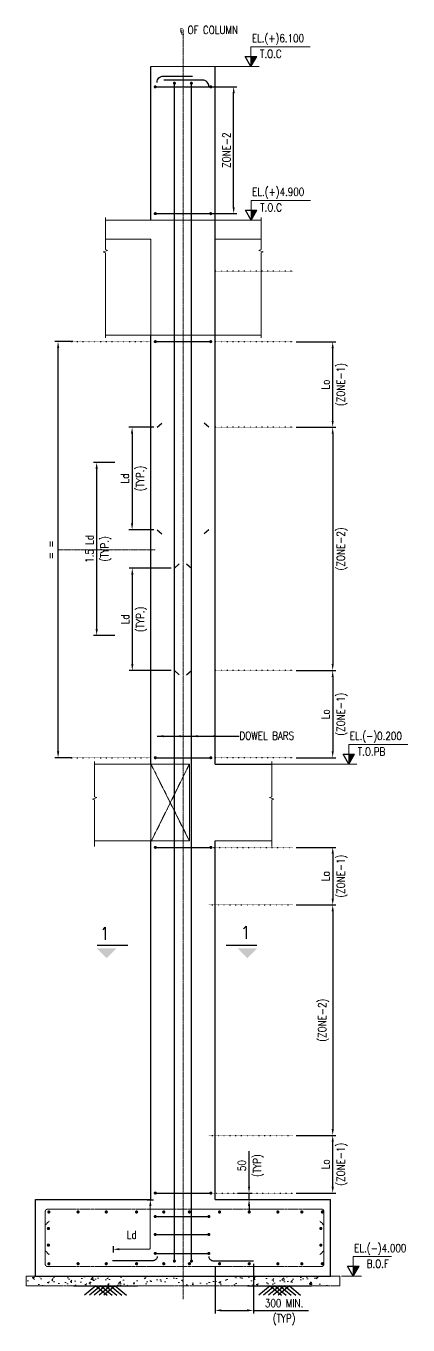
# Model space of a CAD drawing. Header units: millimetres. Extents: x -569190 to 711171, y 227905 to 729063.
# Drawn here: x 124577 to 127558, y 314320 to 324466 of the extents above; entities that cross this region are included whole.
import ezdxf
from ezdxf.enums import TextEntityAlignment as Align

# ---------------------------------------------------------------- set-up
doc = ezdxf.new("R2010")
doc.units = ezdxf.units.MM
doc.header["$LTSCALE"] = 15
for name, pattern in [('AXES', [50.8, 31.75, -6.35, 6.35, -6.35]), ('CENTER', [2, 1.25, -0.25, 0.25, -0.25]), ('DOT', [6.35, 0, -6.35]), ('HIDDEN', [0.375, 0.25, -0.125])]:
    doc.linetypes.add(name, pattern=pattern)
for name, color, linetype in [('2C', 1, 'Continuous'), ('S-ANNO-SYMB', 3, 'Continuous'), ('S-ANNO-TEXT-T250', 3, 'Continuous'), ('S-REIN-CON4', 4, 'Continuous')]:
    doc.layers.add(name, color=color, linetype=linetype)
for name, color, linetype, lineweight in [('G-ANNO-TEXT', 3, 'Continuous', 15), ('S-ANNO-TEXT-T300', 3, 'Continuous', 30), ('S-BEAM-HID2', 1, 'HIDDEN', 20), ('S-GRID-LINE', 1, 'CENTER', 20), ('S-SEC-CON2', 1, 'Continuous', 20), ('S-SECT-CON1', 8, 'Continuous', 9), ('S-SECT-PATT', 254, 'Continuous', 5), ('S_DIM', 1, 'Continuous', 20)]:
    doc.layers.add(name, color=color, linetype=linetype, lineweight=lineweight)
doc.styles.add('Romans', font='romans.shx', dxfattribs={"width": 0.8})
doc.styles.add('T300-SCALE1', font='romans.shx', dxfattribs={"width": 0.8, "height": 3})
doc.dimstyles.new('SCALE-50', dxfattribs={"dimscale": 50, "dimtxt": 2.5, "dimasz": 2, "dimexe": 1, "dimexo": 1, "dimgap": 1, "dimtad": 1, "dimdec": 0, "dimzin": 1, "dimdsep": 46, "dimtxsty": 'Romans', "dimblk": 'OBLIQUE', "dimcen": -3, "dimdle": 1, "dimclrd": 256, "dimclre": 256, "dimclrt": 3, "dimadec": 0, "dimazin": 0, "dimtfac": 1, "dimtdec": 0, "dimtmove": 0, "dimatfit": 3, "dimfxl": 1, "dimtvp": 2, "dimtolj": 1, "dimtzin": 0, "dimarcsym": 2})

# ---------------------------------------------------------------- blocks, each defined once
blk = doc.blocks.new('GL')
at = {"layer": '2C'}
for p, q in [((0, 0), (2000, 0)), ((704, 0), (350, -288)), ((854, 0), (500, -288)), ((1004, 0), (650, -288)), ((704, 0), (1057, -288)), ((1154, 0), (800, -288)), ((854, 0), (1207, -288)), ((1304, 0), (950, -288)), ((1004, 0), (1357, -288)), ((1154, 0), (1507, -288)), ((1304, 0), (1657, -288))]:
    blk.add_line(p, q, dxfattribs=at)
blk = doc.blocks.new('*U39')
at = {"const_width": 0.5}
blk.add_lwpolyline([(-0.25, 0.5, 1), (0.25, 0.5, 1)], format="xyb", close=True, dxfattribs=at)
blk = doc.blocks.new('*D81')
at = {"layer": 'S_DIM', "lineweight": -2, "transparency": 16777216}
for p, q in [((124941, 322001), (124802, 322001)), ((124827, 318800), (124827, 321951)), ((124934, 318750), (124802, 318750))]:
    blk.add_line(p, q, dxfattribs=at)
at = {"layer": 'S_DIM', "transparency": 16777216}
for points in [[(124819, 321951), (124836, 321951), (124827, 322001)], [(124819, 318800), (124836, 318800), (124827, 318750)]]:
    blk.add_solid(points, dxfattribs=at)
at = {"layer": 'S_DIM', "color": 3, "transparency": 16777216, "insert": (124771, 320375), "char_height": 62.5, "attachment_point": 5, "rotation": 90, "style": 'Romans'}
blk.add_mtext('\\A1;= =', dxfattribs=at)
blk = doc.blocks.new('*D82')
at = {"layer": 'S_DIM', "lineweight": -2, "transparency": 16777216}
for p, q in [((125710, 320232), (125381, 320232)), ((125406, 320182), (125406, 319482)), ((125710, 319432), (125381, 319432))]:
    blk.add_line(p, q, dxfattribs=at)
at = {"layer": 'S_DIM', "transparency": 16777216}
for points in [[(125398, 320182), (125415, 320182), (125406, 320232)], [(125398, 319482), (125415, 319482), (125406, 319432)]]:
    blk.add_solid(points, dxfattribs=at)
at = {"layer": 'S_DIM', "color": 3, "transparency": 16777216, "char_height": 62.5, "width": 40.18, "attachment_point": 5, "rotation": 90, "style": 'Romans'}
for s, insert in [('\\A1;(TYP.)', (125479, 319832)), ('\\A1;Ld', (125350, 319832))]:
    blk.add_mtext(s, dxfattribs=dict(at, insert=insert))
blk = doc.blocks.new('*D83')
at = {"layer": 'S_DIM', "lineweight": -2, "transparency": 16777216}
for p, q in [((125575, 321332), (125380, 321332)), ((125405, 321282), (125405, 320582)), ((125575, 320532), (125380, 320532))]:
    blk.add_line(p, q, dxfattribs=at)
at = {"layer": 'S_DIM', "transparency": 16777216}
for points in [[(125396, 321282), (125413, 321282), (125405, 321332)], [(125396, 320582), (125413, 320582), (125405, 320532)]]:
    blk.add_solid(points, dxfattribs=at)
at = {"layer": 'S_DIM', "color": 3, "transparency": 16777216, "char_height": 62.5, "attachment_point": 5, "rotation": 90, "style": 'Romans'}
for s, insert in [('\\A1;Ld', (125349, 320932)), ('\\A1;(TYP.)', (125477, 320932))]:
    blk.add_mtext(s, dxfattribs=dict(at, insert=insert))
blk = doc.blocks.new('*D84')
at = {"layer": 'S_DIM', "lineweight": -2, "transparency": 16777216}
for p, q in [((125269, 321057), (125103, 321057)), ((125128, 321007), (125128, 319757)), ((125269, 319707), (125103, 319707))]:
    blk.add_line(p, q, dxfattribs=at)
at = {"layer": 'S_DIM', "transparency": 16777216}
for points in [[(125120, 321007), (125137, 321007), (125128, 321057)], [(125120, 319757), (125137, 319757), (125128, 319707)]]:
    blk.add_solid(points, dxfattribs=at)
at = {"layer": 'S_DIM', "color": 3, "transparency": 16777216, "char_height": 62.5, "attachment_point": 5, "rotation": 90, "style": 'Romans'}
for s, insert in [('\\A1;1.5 Ld', (125072, 320382)), ('\\A1;(TYP.)', (125201, 320382))]:
    blk.add_mtext(s, dxfattribs=dict(at, insert=insert))
blk = doc.blocks.new('*D85')
at = {"layer": 'S_DIM', "lineweight": -2, "transparency": 16777216}
for p, q in [((126317, 315401), (126317, 315679)), ((126227, 315351), (126342, 315351)), ((126317, 315301), (126317, 315351)), ((126239, 315301), (126342, 315301)), ((126317, 315251), (126317, 315201))]:
    blk.add_line(p, q, dxfattribs=at)
at = {"layer": 'S_DIM', "transparency": 16777216}
for points in [[(126309, 315401), (126326, 315401), (126317, 315351)], [(126309, 315251), (126326, 315251), (126317, 315301)]]:
    blk.add_solid(points, dxfattribs=at)
at = {"layer": 'S_DIM', "color": 3, "transparency": 16777216, "char_height": 62.5, "attachment_point": 5, "rotation": 90, "style": 'Romans'}
for s, insert in [('\\A1;50', (126261, 315565)), ('\\A1;(TYP)', (126390, 315565))]:
    blk.add_mtext(s, dxfattribs=dict(at, insert=insert))
blk = doc.blocks.new('*D86')
at = {"layer": 'S_DIM', "lineweight": -2, "transparency": 16777216}
for p, q in [((126684, 315801), (126995, 315801)), ((126970, 315401), (126970, 315751)), ((126684, 315351), (126995, 315351))]:
    blk.add_line(p, q, dxfattribs=at)
at = {"layer": 'S_DIM', "transparency": 16777216}
for points in [[(126962, 315751), (126979, 315751), (126970, 315801)], [(126962, 315401), (126979, 315401), (126970, 315351)]]:
    blk.add_solid(points, dxfattribs=at)
at = {"layer": 'S_DIM', "color": 3, "transparency": 16777216, "char_height": 62.5, "attachment_point": 5, "rotation": 90, "style": 'Romans'}
for s, insert in [('\\A1;(ZONE-1)', (127043, 315576)), ('\\A1;Lo', (126914, 315576))]:
    blk.add_mtext(s, dxfattribs=dict(at, insert=insert))
blk = doc.blocks.new('*D87')
at = {"layer": 'S_DIM', "lineweight": -2, "transparency": 16777216}
for p, q in [((126684, 317601), (126995, 317601)), ((126970, 317551), (126970, 315851)), ((126684, 315801), (126995, 315801))]:
    blk.add_line(p, q, dxfattribs=at)
at = {"layer": 'S_DIM', "transparency": 16777216}
for points in [[(126962, 317551), (126979, 317551), (126970, 317601)], [(126962, 315851), (126979, 315851), (126970, 315801)]]:
    blk.add_solid(points, dxfattribs=at)
at = {"layer": 'S_DIM', "color": 3, "transparency": 16777216, "insert": (126898, 316701), "char_height": 62.5, "attachment_point": 5, "rotation": 90, "style": 'Romans'}
blk.add_mtext('\\A1;(ZONE-2)', dxfattribs=at)
blk = doc.blocks.new('*D88')
at = {"layer": 'S_DIM', "lineweight": -2, "transparency": 16777216}
for p, q in [((126684, 321332), (126995, 321332)), ((126970, 321282), (126970, 319482)), ((126684, 319432), (126995, 319432))]:
    blk.add_line(p, q, dxfattribs=at)
at = {"layer": 'S_DIM', "transparency": 16777216}
for points in [[(126962, 321282), (126978, 321282), (126970, 321332)], [(126962, 319482), (126978, 319482), (126970, 319432)]]:
    blk.add_solid(points, dxfattribs=at)
at = {"layer": 'S_DIM', "color": 3, "transparency": 16777216, "char_height": 62.5, "attachment_point": 5, "rotation": 90, "style": 'Romans'}
for s, insert in [('\\A1;(ZONE-2)', (127043, 320382)), ('\\A1;', (126914, 320382))]:
    blk.add_mtext(s, dxfattribs=dict(at, insert=insert))
blk = doc.blocks.new('*D89')
at = {"layer": 'S_DIM', "lineweight": -2, "transparency": 16777216}
for p, q in [((126684, 318051), (126995, 318051)), ((126970, 318001), (126970, 317651)), ((126684, 317601), (126995, 317601))]:
    blk.add_line(p, q, dxfattribs=at)
at = {"layer": 'S_DIM', "transparency": 16777216}
for points in [[(126962, 318001), (126979, 318001), (126970, 318051)], [(126962, 317651), (126979, 317651), (126970, 317601)]]:
    blk.add_solid(points, dxfattribs=at)
at = {"layer": 'S_DIM', "color": 3, "transparency": 16777216, "char_height": 62.5, "attachment_point": 5, "rotation": 90, "style": 'Romans'}
for s, insert in [('\\A1;(ZONE-1)', (127043, 317826)), ('\\A1;Lo', (126914, 317826))]:
    blk.add_mtext(s, dxfattribs=dict(at, insert=insert))
blk = doc.blocks.new('*D90')
at = {"layer": 'S_DIM', "lineweight": -2, "transparency": 16777216}
for p, q in [((126684, 319432), (126995, 319432)), ((126970, 319382), (126970, 318801)), ((126684, 318751), (126995, 318751))]:
    blk.add_line(p, q, dxfattribs=at)
at = {"layer": 'S_DIM', "transparency": 16777216}
for points in [[(126962, 319382), (126978, 319382), (126970, 319432)], [(126962, 318801), (126978, 318801), (126970, 318751)]]:
    blk.add_solid(points, dxfattribs=at)
at = {"layer": 'S_DIM', "color": 3, "transparency": 16777216, "char_height": 62.5, "attachment_point": 5, "rotation": 90, "style": 'Romans'}
for s, insert in [('\\A1;(ZONE-1)', (127043, 319091)), ('\\A1;Lo', (126914, 319091))]:
    blk.add_mtext(s, dxfattribs=dict(at, insert=insert))
blk = doc.blocks.new('*D91')
at = {"layer": 'S_DIM', "lineweight": -2, "transparency": 16777216}
for p, q in [((126684, 322000), (126995, 322000)), ((126970, 321382), (126970, 321950)), ((126684, 321332), (126995, 321332))]:
    blk.add_line(p, q, dxfattribs=at)
at = {"layer": 'S_DIM', "transparency": 16777216}
for points in [[(126962, 321950), (126978, 321950), (126970, 322000)], [(126962, 321382), (126978, 321382), (126970, 321332)]]:
    blk.add_solid(points, dxfattribs=at)
at = {"layer": 'S_DIM', "color": 3, "transparency": 16777216, "char_height": 62.5, "attachment_point": 5, "rotation": 90, "style": 'Romans'}
for s, insert in [('\\A1;(ZONE-1)', (127043, 321666)), ('\\A1;Lo', (126914, 321666))]:
    blk.add_mtext(s, dxfattribs=dict(at, insert=insert))
blk = doc.blocks.new('*D92')
at = {"layer": 'S_DIM', "lineweight": -2, "transparency": 16777216}
for p, q in [((126052, 314780), (126052, 314409)), ((126352, 314798), (126352, 314409)), ((126102, 314434), (126302, 314434)), ((126352, 314434), (126780, 314434))]:
    blk.add_line(p, q, dxfattribs=at)
at = {"layer": 'S_DIM', "transparency": 16777216}
for points in [[(126102, 314443), (126102, 314426), (126052, 314434)], [(126302, 314443), (126302, 314426), (126352, 314434)]]:
    blk.add_solid(points, dxfattribs=at)
at = {"layer": 'S_DIM', "color": 3, "transparency": 16777216, "char_height": 62.5, "attachment_point": 5, "style": 'Romans'}
for s, insert in [('\\A1;300 MIN.', (126591, 314491)), ('\\A1;(TYP)', (126591, 314362))]:
    blk.add_mtext(s, dxfattribs=dict(at, insert=insert))
blk = doc.blocks.new('*U114')
at = {"color": 1, "lineweight": 9}
for p, q in [((0, 736), (1435, 736)), ((0, 0), (0, 736)), ((-438, 0), (306, 0))]:
    blk.add_line(p, q, dxfattribs=at)
for p, q in [((-217, 375), (217, 375)), ((0, 0), (-217, 375)), ((0, 0), (217, 375))]:
    blk.add_line(p, q)
blk.add_solid([(0, 0), (217, 375), (0, 375)])
at = {"layer": 'S-ANNO-TEXT-T300', "style": 'T300-SCALE1', "width": 0.8}
for tag, p in [('DRAWING_TITLE', (34, 1056)), ('SCALE_TEXT', (336, 471))]:
    blk.add_attdef(tag, text='', height=300, dxfattribs=at).set_placement(p, align=Align.MIDDLE_LEFT)
blk = doc.blocks.new('*U56')
at = {"color": 1, "lineweight": 9}
for p, q in [((0, 736), (2217, 736)), ((0, 0), (0, 736)), ((-2886, 0), (306, 0))]:
    blk.add_line(p, q, dxfattribs=at)
for p, q in [((-217, 375), (217, 375)), ((0, 0), (-217, 375)), ((0, 0), (217, 375))]:
    blk.add_line(p, q)
blk.add_solid([(0, 0), (217, 375), (0, 375)])
at = {"layer": 'S-ANNO-TEXT-T300', "style": 'T300-SCALE1', "width": 0.8}
for tag, p in [('DRAWING_TITLE', (34, 1056)), ('SCALE_TEXT', (336, 471))]:
    blk.add_attdef(tag, text='', height=300, dxfattribs=at).set_placement(p, align=Align.MIDDLE_LEFT)
blk = doc.blocks.new('*U55')
at = {"color": 1, "lineweight": 9}
for p, q in [((0, 736), (2217, 736)), ((0, 0), (0, 736)), ((-1140, 0), (306, 0))]:
    blk.add_line(p, q, dxfattribs=at)
for p, q in [((-217, 375), (217, 375)), ((0, 0), (-217, 375)), ((0, 0), (217, 375))]:
    blk.add_line(p, q)
blk.add_solid([(0, 0), (217, 375), (0, 375)])
at = {"layer": 'S-ANNO-TEXT-T300', "style": 'T300-SCALE1', "width": 0.8}
for tag, p in [('DRAWING_TITLE', (34, 1056)), ('SCALE_TEXT', (336, 471))]:
    blk.add_attdef(tag, text='', height=300, dxfattribs=at).set_placement(p, align=Align.MIDDLE_LEFT)
blk = doc.blocks.new('A$C057A2258')
at = {"layer": 'S-REIN-CON4', "color": 4}
for p, q in [((-29, -2, 0), (20, -2, 0)), ((-296, -364, 0), (-296, -413, 0))]:
    blk.add_line(p, q, dxfattribs=at)
at = {"layer": 'S_DIM', "elevation": 0}
blk.add_lwpolyline([(-5, -52), (-5, -379, -0.414214), (-15, -389), (-246, -389)], format="xyb", dxfattribs=at)
at = {"layer": 'S_DIM'}
for points in [[(-13, -52, 0), (-5, -2, 0), (4, -52, 0)], [(-246, -397, 0), (-296, -389, 0), (-246, -381, 0)]]:
    blk.add_solid(points, dxfattribs=at)
at = {"layer": 'G-ANNO-TEXT', "style": 'Romans', "width": 0.8}
blk.add_text('Ld', height=62.5, dxfattribs=at).set_placement((-188, -307, 0))
blk = doc.blocks.new('*U186')
at = {"color": 1, "lineweight": 9}
for p, q in [((0, 736), (2217, 736)), ((0, 0), (0, 736)), ((-1347, 0), (306, 0))]:
    blk.add_line(p, q, dxfattribs=at)
for p, q in [((-217, 375), (217, 375)), ((0, 0), (-217, 375)), ((0, 0), (217, 375))]:
    blk.add_line(p, q)
blk.add_solid([(0, 0), (217, 375), (0, 375)])
at = {"layer": 'S-ANNO-TEXT-T300', "style": 'T300-SCALE1', "width": 0.8}
for tag, p in [('DRAWING_TITLE', (34, 1056)), ('SCALE_TEXT', (336, 471))]:
    blk.add_attdef(tag, text='', height=300, dxfattribs=at).set_placement(p, align=Align.MIDDLE_LEFT)
blk = doc.blocks.new('*D188')
at = {"layer": 'S_DIM', "lineweight": -2, "transparency": 16777216}
for p, q in [((126029, 323991), (126222, 323991)), ((126197, 323051), (126197, 323941)), ((126029, 323001), (126222, 323001))]:
    blk.add_line(p, q, dxfattribs=at)
at = {"layer": 'S_DIM', "transparency": 16777216}
for points in [[(126189, 323941), (126206, 323941), (126197, 323991)], [(126189, 323051), (126206, 323051), (126197, 323001)]]:
    blk.add_solid(points, dxfattribs=at)
at = {"layer": 'S_DIM', "color": 3, "transparency": 16777216, "insert": (126141, 323496), "char_height": 62.5, "attachment_point": 5, "rotation": 90, "style": 'Romans'}
blk.add_mtext('\\A1;ZONE-2', dxfattribs=at)

msp = doc.modelspace()

# ---------------------------------------------------------------- hatches: boundary and pattern name
at = {"layer": 'S-SECT-PATT'}
h = msp.add_hatch(dxfattribs=at)
h.set_pattern_fill('AR-CONC', color=253, scale=0.8, style=0)
h.set_pattern_definition([(50, (-1169866.48, 364026.77), (145.747735, -12.751268), [15.24, -167.64]), (355, (-1169866.48, 364026.77), (-28.19426, 152.845314), [12.192, -134.112]), (100.451, (-1169854.34, 364025.7), (117.554001, 140.09335), [12.952, -142.472]), (46.1842, (-1169866.48, 364067.4), (216.863233, -33.633862), [22.86, -251.46]), (96.6356, (-1169848.41, 364064.6), (189.923388, 197.940445), [19.428, -213.708]), (351.184, (-1169866.48, 364067.4), (189.923685, 197.940094), [18.288, -201.168]), (21, (-1169846.16, 364057.25), (121.291904, -81.812415), [15.24, -167.64]), (326, (-1169846.16, 364057.25), (49.441623, 147.350373), [12.192, -134.112]), (71.4514, (-1169836.06, 364050.43), (170.733193, 65.538286), [12.952, -142.472]), (37.5, (-1169866.483, 364026.77), (2.4708826, 67.644031), [0, -132.4864, 0, -136.144, 0, -134.62]), (7.5, (-1169866.48, 364026.77), (53.45573, 80.14446), [0, -77.6224, 0, -129.4384, 0, -51.308]), (327.5, (-1169911.797, 364026.77), (108.4724761, -4.5829952), [0, -50.8, 0, -158.496, 0, -210.312]), (317.5, (-1169932.12, 364026.77), (118.503345, 20.341193), [0, -66.04, 0, -105.2576, 0, -149.352])])
h.paths.add_polyline_path([(124576.9, 314700.9), (124576.9, 314625.9), (125801.9, 314625.9), (125801.9, 314700.9)])
h.paths.add_polyline_path([(126926.9, 314625.9), (126926.9, 314700.9), (125801.9, 314700.9), (125801.9, 314625.9)])

# ---------------------------------------------------------------- linework, layer by layer
at = {"color": 2}
for p, q in [((125131.2, 317287.9, 0), (125371.2, 317287.9, 0)), ((126139, 317287.9, 0), (126379, 317287.9, 0))]:
    msp.add_line(p, q, dxfattribs=at)
for points in [[(125131.2, 317261.2, 0), (125206.6, 317185.8, 0), (125282, 317261.2, 0)], [(126379, 317261.2, 0), (126303.5, 317185.8, 0), (126228.1, 317261.2, 0)]]:
    msp.add_solid(points, dxfattribs=at)
at = {"layer": '2C'}
for p, q in [((125551.9, 322950.9, 0), (125551.9, 324150.9, 0)), ((126051.9, 318700.9), (126051.9, 324150.9, 0)), ((125551.9, 318700.9, 0), (125551.9, 322050.9, 0)), ((126051.9, 318700.9), (126494.3, 318700.9)), ((125551.9, 315300.9, 0), (125551.9, 318100.9, 0)), ((126051.9, 315300.9, 0), (126051.9, 318100.9, 0)), ((124651.9, 315300.9), (125551.9, 315300.9)), ((124651.9, 314700.9), (124651.9, 315300.9)), ((126051.9, 315300.9), (126951.9, 315300.9)), ((126951.9, 314700.9), (126951.9, 315300.9)), ((124651.9, 314700.9), (126951.9, 314700.9))]:
    msp.add_line(p, q, dxfattribs=at)
at = {"layer": '2C', "linetype": 'DOT', "ltscale": 0.01}
for p, q in [((126658.9, 322550.9, 0.5), (126051.9, 322550.9, 0.5)), ((124928.4, 322000.9, 1.3), (125551.9, 322000.9, 0)), ((126658.9, 321999.9, 1.1), (126051.9, 321999.9, 1.1)), ((126658.9, 321332.1, 1.1), (126051.9, 321332.1, 1.1)), ((126658.9, 319431.9, 1.1), (126051.9, 319431.9, 1.1)), ((124928.4, 318749.9, 1.3), (125551.9, 318749.9, 0)), ((126658.9, 318750.9, 1.1), (126051.9, 318750.9, 1.1)), ((125988.5, 318050.9, -0.2), (126658.9, 318050.9)), ((126003.9, 317600.9, 0.8), (126658.9, 317600.9)), ((126003.9, 315800.9, 1), (126658.9, 315800.9)), ((126018.8, 315350.9, -0.4), (126658.9, 315350.9))]:
    msp.add_line(p, q, dxfattribs=at)
at = {"layer": 'S-BEAM-HID2'}
for p, q in [((125551.9, 322800.9), (125196, 322800.9)), ((125551.9, 322050.9), (125551.9, 322800.9, 0)), ((126051.9, 322800.9), (126410.7, 322800.9)), ((126051.9, 322050.9), (126051.9, 322800.9, 0)), ((125551.9, 322050.9, 0), (126051.9, 322050.9)), ((125851.9, 318700.9), (125551.9, 318700.9)), ((125551.9, 318100.9, 0), (125551.9, 318700.9, 0)), ((125551.9, 318700.9), (125851.9, 318100.9)), ((125851.9, 318700.9), (125554.8, 318100.9)), ((125851.9, 318100.9), (125851.9, 318700.9)), ((125551.9, 318100.9), (125851.9, 318100.9))]:
    msp.add_line(p, q, dxfattribs=at)
at = {"layer": 'S-GRID-LINE', "color": 8, "ltscale": 0.5}
for p, q in [((125803.3, 314521, 0), (125803.3, 324439.5)), ((124827.4, 320375.4, 0), (125584.2, 320375.4, 0))]:
    msp.add_line(p, q, dxfattribs=at)
at = {"layer": 'S-REIN-CON4', "color": 4}
for p, q in [((125585.4, 323990.9, -2), (126023.3, 323990.9, -3.1)), ((125734.6, 314831.5, 1.1), (125734.6, 324007.2, 1.1)), ((125867.8, 314831.5, 1.1), (125867.8, 324007.2, 1.1)), ((125585.4, 323000.8, -2), (126023.3, 323000.8, -3.1)), ((125585.4, 322000.9, -0.9), (126023.3, 322000.9, -2)), ((125599.9, 321331.9, 1.6), (125637.4, 321364.9, 1.6)), ((126003.9, 321332.1, 0.3), (125966.4, 321365.1, 0.3)), ((125599.9, 320531.9, 1.6), (125637.4, 320498.9, 1.6)), ((126003.9, 320531.9, 1.6), (125966.4, 320498.9, 1.6)), ((125772.1, 320264.9, 1.1), (125734.6, 320231.9, 1.1)), ((125830.2, 320264.9, 1), (125867.8, 320231.9, 1)), ((125772.1, 319398.9, 1.1), (125734.6, 319431.9, 1.1)), ((125830.2, 319398.9, 1), (125867.8, 319431.9, 1)), ((125586.1, 318750.9, -0.9), (126024, 318750.9, -2)), ((125586.1, 318050.9, -0.9), (126024, 318050.9, -2)), ((125585.4, 315350.9, 0.2), (126023.3, 315350.9, -0.9)), ((125585.4, 315167.4, 0.2), (126008.4, 315167.4, 0.6)), ((125585.4, 315027.5, 0.2), (126008.4, 315027.5, 0.6)), ((125585.4, 314879.7, 0.2), (126008.4, 314879.7, 0.6))]:
    msp.add_line(p, q, dxfattribs=at)
at = {"layer": 'S-REIN-CON4', "color": 4, "elevation": 0}
for points in [[(125599.9, 324025.5), (125599.9, 324025.5, -0.4142136), (125649.9, 324075.5), (125876.3, 324075.5)], [(126003.9, 323993.2), (126003.9, 323993.2, 0.4142136), (125953.9, 324043.2), (125651.5, 324043.2)]]:
    msp.add_lwpolyline(points, format="xyb", dxfattribs=at)
at = {"layer": 'S-REIN-CON4', "color": 4, "extrusion": (1, -6.45303e-11, 0)}
msp.add_lwpolyline([(324025.5, 0), (314854.8, 1.1)], dxfattribs=at)
at = {"layer": 'S-REIN-CON4', "color": 4, "extrusion": (-1, -6.45303e-11, 0)}
msp.add_lwpolyline([(-323995.2, 0), (-314854.8, 1.1)], dxfattribs=at)
at = {"layer": 'S-REIN-CON4', "color": 4}
for points in [[(125599.9, 314854.8, -0.4142136), (125567.9, 314822.8), (125251.9, 314822.8)], [(126003.9, 314854.8, 0.4142136), (126035.9, 314822.8), (126351.9, 314822.8)]]:
    msp.add_lwpolyline(points, format="xyb", dxfattribs=at)
at = {"layer": 'S-SEC-CON2'}
for p, q in [((126051.9, 324150.9), (125551.9, 324150.9)), ((126051.9, 324150.9), (126054.8, 324150.9)), ((126410.7, 322950.9), (125196, 322950.9)), ((125551.9, 322050.9, 0), (125196, 322050.9, 0)), ((126051.9, 322050.9, 0), (126410.7, 322050.9, 0)), ((125554.8, 318700.9, 0), (125112.4, 318700.9)), ((126051.9, 318700.9, 0), (126494.3, 318700.9)), ((125554.8, 318100.9), (125112.4, 318100.9)), ((126051.9, 318100.9), (126494.3, 318100.9)), ((126051.9, 314700.9, 0), (126494.3, 314700.9))]:
    msp.add_line(p, q, dxfattribs=at)
for points in [[(125196, 322029.6), (125196, 322695), (125178.8, 322701.2), (125213.2, 322713.7), (125196, 322720), (125196, 322970.9)], [(126410.7, 322029.6), (126410.7, 322695), (126427.8, 322701.2), (126393.5, 322713.7), (126410.7, 322720), (126410.7, 322970.9)], [(125112.4, 318059), (125112.4, 318421.9), (125095.2, 318428.2), (125129.6, 318440.7), (125112.4, 318446.9), (125112.4, 318720.9)], [(126494.3, 318059), (126494.3, 318421.9), (126511.5, 318428.2), (126477.1, 318440.7), (126494.3, 318446.9), (126494.3, 318720.9)]]:
    msp.add_lwpolyline(points, dxfattribs=at)
at = {"layer": 'S-SECT-CON1', "linetype": 'AXES', "ltscale": 0.03}
for p, q in [((124726.9, 314796.2), (124726.9, 315205.7)), ((124726.9, 315205.7), (124726.9, 314796.2)), ((124746.9, 315225.7), (126881.9, 315225.7)), ((126901.9, 314796.2), (126901.9, 315205.7)), ((126901.9, 315205.7), (126901.9, 314796.2)), ((124726.9, 315100.9), (124760.2, 315134.2)), ((126901.8, 315100.9), (126868.5, 315134.2)), ((124726.9, 314900.9), (124760.2, 314867.6)), ((126901.8, 314900.9), (126868.5, 314867.6)), ((124746.9, 314776.2), (126881.9, 314776.2)), ((124576.9, 314700.9), (124576.9, 314625.9)), ((124651.9, 314700.9), (124576.9, 314700.9)), ((126951.9, 314700.9), (127026.9, 314700.9)), ((127026.9, 314625.9), (127026.9, 314700.9)), ((124576.9, 314625.9), (127026.9, 314625.9))]:
    msp.add_line(p, q, dxfattribs=at)
at = {"layer": 'S-SECT-CON1', "linetype": 'AXES', "ltscale": 0.03, "const_width": 12.5}
for points in [[(124749.2, 315203, 1), (124761.7, 315203, 1)], [(124976.9, 315203, 1), (124989.4, 315203, 1)], [(125196.9, 315203, 1), (125209.4, 315203, 1)], [(125433.4, 315203, 1), (125445.9, 315203, 1)], [(125645.5, 315203, 1), (125658, 315203, 1)], [(125845.5, 315203, 1), (125858, 315203, 1)], [(126081, 315203, 1), (126093.5, 315203, 1)], [(126312.5, 315203, 1), (126325, 315203, 1)], [(126536, 315203, 1), (126548.5, 315203, 1)], [(126722.9, 315203, 1), (126735.4, 315203, 1)], [(126883.1, 315203, 1), (126895.6, 315203, 1)], [(124745.4, 315074.1, -1), (124757.9, 315074.1, -1)], [(126883.4, 315074.1, 1), (126870.9, 315074.1, 1)], [(124745.4, 314944, -1), (124757.9, 314944, -1)], [(126883.4, 314944, 1), (126870.9, 314944, 1)], [(124749.2, 314798.8, -1), (124761.7, 314798.8, -1)], [(124976.9, 314798.8, -1), (124989.4, 314798.8, -1)], [(125196.9, 314798.8, -1), (125209.4, 314798.8, -1)], [(125433.4, 314798.8, -1), (125445.9, 314798.8, -1)], [(125645.5, 314798.8, -1), (125658, 314798.8, -1)], [(125845.5, 314798.8, -1), (125858, 314798.8, -1)], [(126081, 314798.8, -1), (126093.5, 314798.8, -1)], [(126312.5, 314798.8, -1), (126325, 314798.8, -1)], [(126536, 314798.8, -1), (126548.5, 314798.8, -1)], [(126722.9, 314798.8, -1), (126735.4, 314798.8, -1)], [(126883.1, 314798.8, -1), (126895.6, 314798.8, -1)]]:
    msp.add_lwpolyline(points, format="xyb", close=True, dxfattribs=at)
at = {"layer": 'S-SECT-CON1', "linetype": 'AXES', "ltscale": 0.03}
for centre, start, end in [((124746.9, 315205.7), 90, 180), ((126881.9, 315205.7), 0, 90), ((124746.9, 314796.2), 180, 270), ((126881.9, 314796.2), 270, 0)]:
    msp.add_arc(centre, 20, start, end, dxfattribs=at)

# ---------------------------------------------------------------- block references
msp.add_blockref('A$C057A2258', (125551.9, 315300.9))
at = {"layer": '2C', "xscale": 0.25, "yscale": 0.25, "zscale": 0.25}
for p in [(124946.8, 314625.9), (126305.7, 314625.9)]:
    msp.add_blockref('GL', p, dxfattribs=at)
at = {"layer": 'S-ANNO-SYMB', "xscale": 0.2083333333333333, "yscale": 0.2083333333333333, "zscale": 0.2083333333333333}
for name, p, values in [('*U186', (126332.5, 324150.9), {'SCALE_TEXT': 'T.O.C', 'DRAWING_TITLE': 'EL.(+)6.100'}), ('*U55', (126334, 322950.9), {'SCALE_TEXT': 'T.O.C', 'DRAWING_TITLE': 'EL.(+)4.900'}), ('*U56', (127095.6, 318700.9, 0), {'SCALE_TEXT': 'T.O.PB', 'DRAWING_TITLE': 'EL.(-)0.200'}), ('*U114', (127130.8, 314700.9), {'SCALE_TEXT': ' B.O.F', 'DRAWING_TITLE': 'EL.(-)4.000'})]:
    msp.add_blockref(name, p, dxfattribs=at).add_auto_attribs(values)
at = {"layer": 'S-REIN-CON4', "color": 4, "yscale": 24, "zscale": 24, "rotation": 180}
for p, xscale in [((125585.4, 324002.9, -2.6), -24), ((125735, 324031.6, 1.1), 24), ((125867.1, 324031.6, 1.1), -24), ((126018.8, 324002.9, -2.6), 24), ((125585.4, 323012.8, -2.6), -24), ((126018.8, 323012.8, -2.6), 24), ((125585.4, 322012.9, -1.5), -24), ((126018.8, 322012.9, -1.5), 24), ((125586.1, 318762.9, -1.5), -24), ((126019.5, 318762.9, -1.5), 24), ((125586.1, 318062.9, -1.5), -24), ((126019.5, 318062.9, -1.5), 24), ((125585.4, 315362.9, -0.4), -24), ((126018.8, 315362.9, -0.4), 24), ((125585.4, 315179.4, -0.4), -24), ((126003.9, 315179.4, 1.1), 24), ((125585.4, 315039.5, -0.4), -24), ((126003.9, 315039.5, 1.1), 24), ((125585.4, 314891.7, -0.4), -24), ((126003.9, 314891.7, 1.1), 24), ((125734.6, 314831.5, 1.1), 24), ((125867.8, 314831.5, 1.1), -24)]:
    msp.add_blockref('*U39', p, dxfattribs=dict(at, xscale=xscale))

# ---------------------------------------------------------------- texts
at = {"color": 2, "style": 'Romans', "width": 0.9}
for p in [(125191.2, 317377.8, 0), (126290.2, 317385.8, 0)]:
    msp.add_text('1', height=100, dxfattribs=at).set_placement(p, align=Align.MIDDLE)
at = {"layer": 'S-ANNO-TEXT-T250', "style": 'Romans', "width": 0.8}
for s, p in [('℄ OF COLUMN', (125776.7, 324404)), ('DOWEL BARS', (126242.4, 318891.9))]:
    msp.add_text(s, height=62.5, dxfattribs=at).set_placement(p)

# ---------------------------------------------------------------- dimensions: what is measured, and where the dimension line sits
at = {"layer": 'S_DIM'}
for base, p1, p2, angle, text, picture, middle in [((126197.2, 323990.9), (126003.9, 323000.8, -3), (126003.9, 323990.9, -3), 90, 'ZONE-2', '*D188', (126141, 323495.8)), ((124827.4, 322000.9, 0), (124958.6, 318749.9, 1.1), (124966.3, 322000.9, 1.2), 90, '= =', '*D81', (124771.2, 320375.4, 0)), ((126970.2, 321999.9, 0.6), (126658.9, 321332.1, 1.1), (126658.9, 321999.9, 1.1), 270, 'Lo\\X(ZONE-1)', '*D91', (126970.2, 321666, 0.6)), ((125404.8, 320531.9, 1.6), (125599.9, 321331.9, 1.6), (125599.9, 320531.9, 0.4), 90, 'Ld\\X(TYP.)', '*D83', (125404.8, 320931.9, 1.6)), ((126970.2, 319431.9, 1.1), (126658.9, 321332.1, 1.1), (126658.9, 319431.9, 1.1), 90, '\\X(ZONE-2)', '*D88', (126970.2, 320382, 1.1)), ((125128.4, 319706.9, 1.6), (125293.8, 321056.9, 1.6), (125293.8, 319706.9, 1.6), 90, '1.5 Ld\\X(TYP.)', '*D84', (125128.4, 320381.9, 1.6)), ((125406.2, 319431.9, 0.6), (125734.6, 320231.9, 1.1), (125734.6, 319431.9, 1.1), 90, 'Ld\\X(TYP.)', '*D82', (125406.2, 319831.9, 0.6)), ((126970.2, 318750.9, -0.5), (126658.9, 319431.9, 1.1), (126658.9, 318750.9), 90, 'Lo\\X(ZONE-1)', '*D90', (126970.2, 319091.4, -0.5)), ((126970.2, 317600.9), (126658.9, 318050.9), (126658.9, 317600.9), 90, 'Lo\\X(ZONE-1)', '*D89', (126970.2, 317825.9)), ((126970.2, 315800.9), (126658.9, 317600.9), (126658.9, 315800.9), 90, '(ZONE-2)', '*D87', (126897.5, 316700.9)), ((126970.2, 315800.9), (126658.9, 315350.9), (126658.9, 315800.9), 270, 'Lo\\X(ZONE-1)', '*D86', (126970.2, 315575.9)), ((126317.2, 315350.9), (126213.6, 315300.9), (126201.6, 315350.9, 0.3), 90, '<>\\X(TYP)', '*D85', (126317.2, 315565.2))]:
    dim = msp.add_linear_dim(base=base, p1=p1, p2=p2, angle=angle, text=text, dimstyle='SCALE-50', override={"dimscale": 25, "dimsah": 1}, dxfattribs=at)
    dim.commit()
    dim.dimension.update_dxf_attribs({"geometry": picture, "text_midpoint": middle})
dim = msp.add_linear_dim(base=(126351.9, 314434.5), p1=(126051.9, 314804.8, 0), p2=(126351.9, 314822.8, 0), text='<> MIN.\\X(TYP)', dimstyle='SCALE-50', override={"dimscale": 25, "dimsah": 1}, dxfattribs=at)
dim.commit()
dim.dimension.update_dxf_attribs({"geometry": '*D92', "text_midpoint": (126591.2, 314434.5)})

# ---------------------------------------------------------------- leaders
for points in [[(125599.9, 318919.1, 0.9), (126204.1, 318919.1, 0.9)], [(125736, 318919.1, 1.3), (126238.9, 318919.1, 1.3)], [(125867.8, 318919.1, 0.9), (126204.1, 318919.1, 0.9)], [(126003.9, 318919.1, 0.9), (126204.1, 318919.1, 0.9)]]:
    msp.add_leader(points, dimstyle='SCALE-50', override={"dimscale": 25}, dxfattribs=at)

doc.saveas('drawing.dxf')
